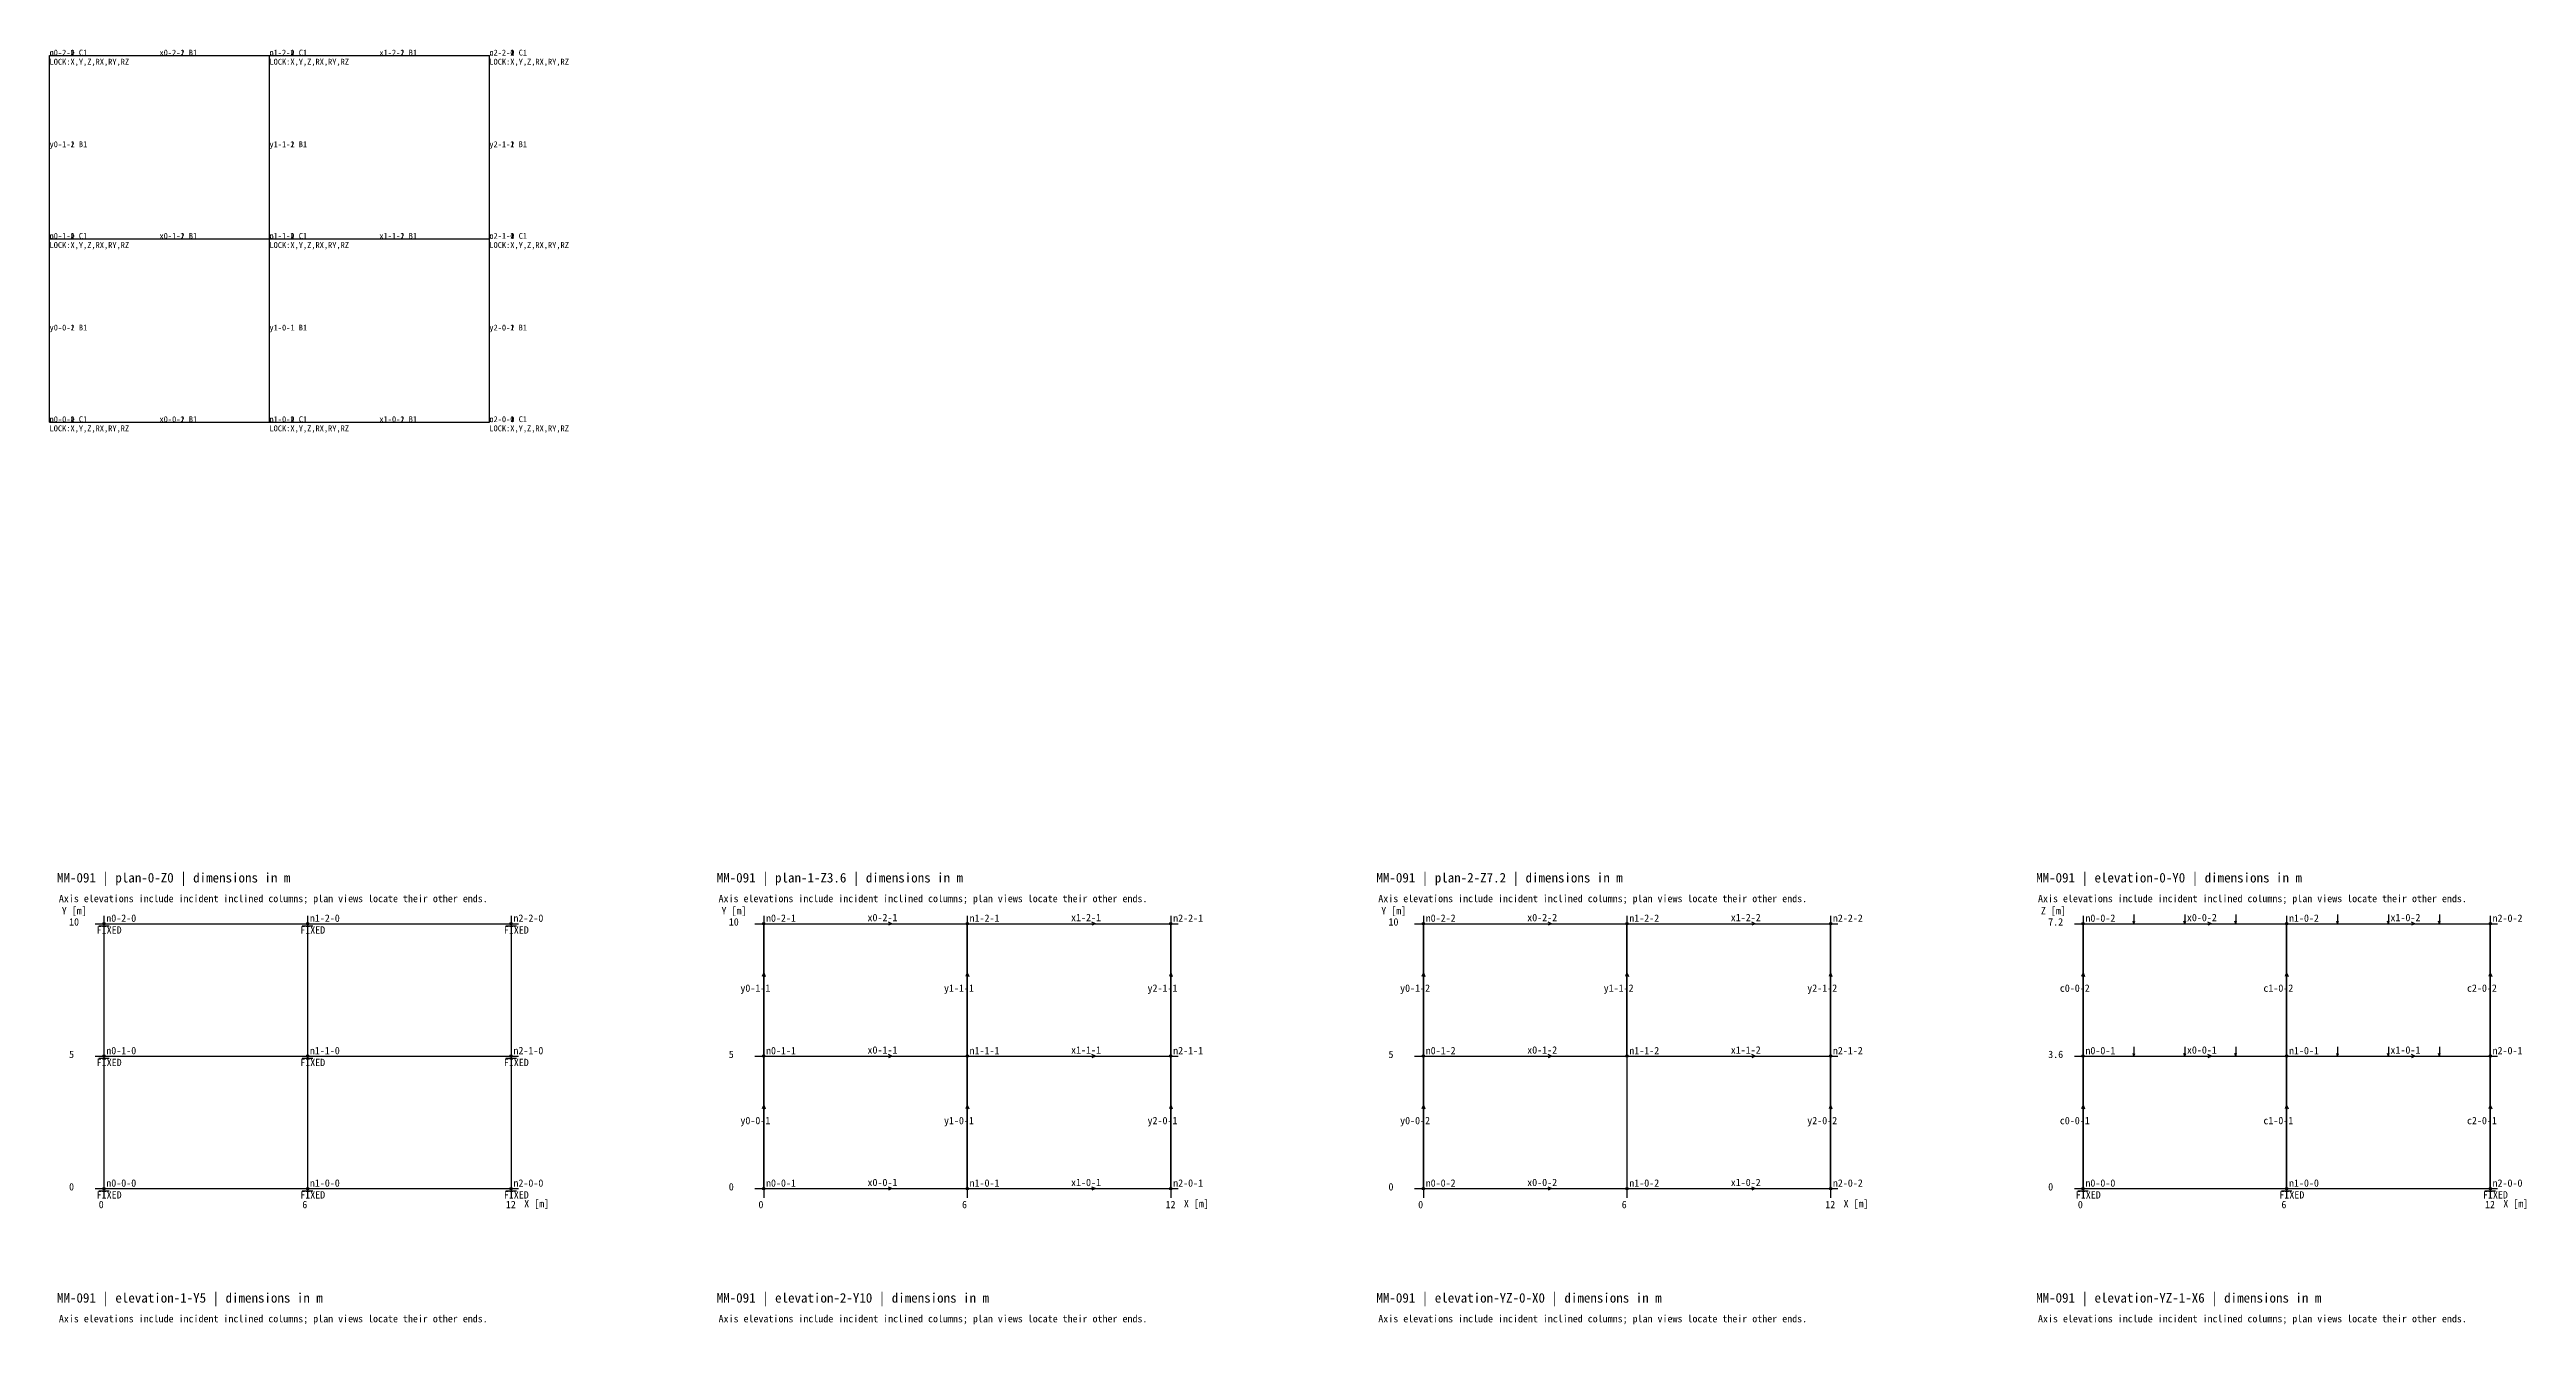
# Model space of a CAD drawing. Extents: x 0 to 67.6, y -63.4 to 10.2.
# Drawn here: x 0 to 67.6, y -24.6 to 10.2 of the extents above; entities that cross this region are included whole.
import ezdxf

# ---------------------------------------------------------------- set-up
doc = ezdxf.new("R2010")
doc.units = 0

msp = doc.modelspace()

# ---------------------------------------------------------------- linework, layer by layer
at = {"layer": 'A-CLEAN-SECTION'}
for p, q in [((1.4849, -13.46788), (1.4849, -21.16038)), ((7.03928, -13.46788), (7.03928, -21.16038)), ((12.59367, -13.46788), (12.59367, -21.16038)), ((19.4849, -13.46788), (19.4849, -21.16038)), ((25.03928, -13.46788), (25.03928, -21.16038)), ((30.59367, -13.46788), (30.59367, -21.16038)), ((37.4849, -13.46788), (37.4849, -21.16038)), ((43.03928, -13.46788), (43.03928, -21.16038)), ((48.59367, -13.46788), (48.59367, -21.16038)), ((55.4849, -13.46788), (55.4849, -21.16038)), ((56.87349, -13.42538), (56.87349, -13.68038)), ((58.2621, -13.42538), (58.2621, -13.68038)), ((59.65069, -13.42538), (59.65069, -13.68038)), ((61.03928, -13.46788), (61.03928, -21.16038)), ((62.42788, -13.42538), (62.42788, -13.68038)), ((63.81648, -13.42538), (63.81648, -13.68038)), ((65.20507, -13.42538), (65.20507, -13.68038)), ((66.59367, -13.46788), (66.59367, -21.16038)), ((1.24686, -13.68038), (12.79204, -13.68038)), ((1.34207, -13.73988), (1.62772, -13.73988)), ((6.89646, -13.73988), (7.18211, -13.73988)), ((12.45084, -13.73988), (12.73649, -13.73988)), ((19.24686, -13.68038), (30.79204, -13.68038)), ((19.4849, -17.29288), (19.4849, -13.68038)), ((19.4849, -13.68038), (25.03928, -13.68038)), ((22.98416, -13.68038), (22.88894, -13.63788)), ((22.98416, -13.68038), (22.88894, -13.72288)), ((25.03928, -17.29288), (25.03928, -13.68038)), ((25.03928, -13.68038), (30.59367, -13.68038)), ((28.53855, -13.68038), (28.44333, -13.63788)), ((28.53855, -13.68038), (28.44333, -13.72288)), ((30.59367, -17.29288), (30.59367, -13.68038)), ((37.24686, -13.68038), (48.79204, -13.68038)), ((37.4849, -17.29288), (37.4849, -13.68038)), ((37.4849, -13.68038), (43.03928, -13.68038)), ((40.98416, -13.68038), (40.88894, -13.63788)), ((40.98416, -13.68038), (40.88894, -13.72288)), ((43.03928, -17.29288), (43.03928, -13.68038)), ((43.03928, -13.68038), (48.59367, -13.68038)), ((46.53855, -13.68038), (46.44333, -13.63788)), ((46.53855, -13.68038), (46.44333, -13.72288)), ((48.59367, -17.29288), (48.59367, -13.68038)), ((55.24686, -13.68038), (66.79204, -13.68038)), ((55.4849, -17.29288), (55.4849, -13.68038)), ((55.4849, -13.68038), (61.03928, -13.68038)), ((56.87349, -13.68038), (56.84969, -13.61238)), ((56.87349, -13.68038), (56.8973, -13.61238)), ((58.2621, -13.68038), (58.23829, -13.61238)), ((58.2621, -13.68038), (58.2859, -13.61238)), ((58.98416, -13.68038), (58.88894, -13.63788)), ((58.98416, -13.68038), (58.88894, -13.72288)), ((59.65069, -13.68038), (59.62688, -13.61238)), ((59.65069, -13.68038), (59.67449, -13.61238)), ((61.03928, -17.29288), (61.03928, -13.68038)), ((61.03928, -13.68038), (66.59367, -13.68038)), ((62.42788, -13.68038), (62.40408, -13.61238)), ((62.42788, -13.68038), (62.45169, -13.61238)), ((63.81648, -13.68038), (63.79267, -13.61238)), ((63.81648, -13.68038), (63.84028, -13.61238)), ((64.53855, -13.68038), (64.44333, -13.63788)), ((64.53855, -13.68038), (64.44333, -13.72288)), ((65.20507, -13.68038), (65.18127, -13.61238)), ((65.20507, -13.68038), (65.22887, -13.61238)), ((66.59367, -17.29288), (66.59367, -13.68038)), ((19.4849, -15.017), (19.44522, -15.119)), ((19.4849, -15.017), (19.52458, -15.119)), ((25.03928, -15.017), (24.99961, -15.119)), ((25.03928, -15.017), (25.07896, -15.119)), ((30.59367, -15.017), (30.55399, -15.119)), ((30.59367, -15.017), (30.63335, -15.119)), ((37.4849, -15.017), (37.44522, -15.119)), ((37.4849, -15.017), (37.52458, -15.119)), ((43.03928, -15.017), (42.99961, -15.119)), ((43.03928, -15.017), (43.07896, -15.119)), ((48.59367, -15.017), (48.55399, -15.119)), ((48.59367, -15.017), (48.63335, -15.119)), ((55.4849, -15.017), (55.44522, -15.119)), ((55.4849, -15.017), (55.52458, -15.119)), ((61.03928, -15.017), (60.99961, -15.119)), ((61.03928, -15.017), (61.07896, -15.119)), ((66.59367, -15.017), (66.55399, -15.119)), ((66.59367, -15.017), (66.63335, -15.119)), ((1.24686, -17.29288), (12.79204, -17.29288)), ((1.34207, -17.35238), (1.62772, -17.35238)), ((6.89646, -17.35238), (7.18211, -17.35238)), ((12.45084, -17.35238), (12.73649, -17.35238)), ((19.24686, -17.29288), (30.79204, -17.29288)), ((19.4849, -20.90538), (19.4849, -17.29288)), ((19.4849, -17.29288), (25.03928, -17.29288)), ((22.98416, -17.29288), (22.88894, -17.25038)), ((22.98416, -17.29288), (22.88894, -17.33538)), ((25.03928, -20.90538), (25.03928, -17.29288)), ((25.03928, -17.29288), (30.59367, -17.29288)), ((28.53855, -17.29288), (28.44333, -17.25038)), ((28.53855, -17.29288), (28.44333, -17.33538)), ((30.59367, -20.90538), (30.59367, -17.29288)), ((37.24686, -17.29288), (48.79204, -17.29288)), ((37.4849, -20.90538), (37.4849, -17.29288)), ((37.4849, -17.29288), (43.03928, -17.29288)), ((40.98416, -17.29288), (40.88894, -17.25038)), ((40.98416, -17.29288), (40.88894, -17.33538)), ((43.03928, -17.29288), (48.59367, -17.29288)), ((46.53855, -17.29288), (46.44333, -17.25038)), ((46.53855, -17.29288), (46.44333, -17.33538)), ((48.59367, -20.90538), (48.59367, -17.29288)), ((55.24686, -17.29288), (66.79204, -17.29288)), ((55.4849, -20.90538), (55.4849, -17.29288)), ((55.4849, -17.29288), (61.03928, -17.29288)), ((56.87349, -17.29288), (56.84969, -17.22488)), ((56.87349, -17.03788), (56.87349, -17.29288)), ((56.87349, -17.29288), (56.8973, -17.22488)), ((58.2621, -17.29288), (58.23829, -17.22488)), ((58.2621, -17.03788), (58.2621, -17.29288)), ((58.2621, -17.29288), (58.2859, -17.22488)), ((58.98416, -17.29288), (58.88894, -17.25038)), ((58.98416, -17.29288), (58.88894, -17.33538)), ((59.65069, -17.29288), (59.62688, -17.22488)), ((59.65069, -17.03788), (59.65069, -17.29288)), ((59.65069, -17.29288), (59.67449, -17.22488)), ((61.03928, -20.90538), (61.03928, -17.29288)), ((61.03928, -17.29288), (66.59367, -17.29288)), ((62.42788, -17.29288), (62.40408, -17.22488)), ((62.42788, -17.03788), (62.42788, -17.29288)), ((62.42788, -17.29288), (62.45169, -17.22488)), ((63.81648, -17.29288), (63.79267, -17.22488)), ((63.81648, -17.03788), (63.81648, -17.29288)), ((63.81648, -17.29288), (63.84028, -17.22488)), ((64.53855, -17.29288), (64.44333, -17.25038)), ((64.53855, -17.29288), (64.44333, -17.33538)), ((65.20507, -17.29288), (65.18127, -17.22488)), ((65.20507, -17.03788), (65.20507, -17.29288)), ((65.20507, -17.29288), (65.22887, -17.22488)), ((66.59367, -20.90538), (66.59367, -17.29288)), ((19.4849, -18.6295), (19.44522, -18.7315)), ((19.4849, -18.6295), (19.52458, -18.7315)), ((25.03928, -18.6295), (24.99961, -18.7315)), ((25.03928, -18.6295), (25.07896, -18.7315)), ((30.59367, -18.6295), (30.55399, -18.7315)), ((30.59367, -18.6295), (30.63335, -18.7315)), ((37.4849, -18.6295), (37.44522, -18.7315)), ((37.4849, -18.6295), (37.52458, -18.7315)), ((48.59367, -18.6295), (48.55399, -18.7315)), ((48.59367, -18.6295), (48.63335, -18.7315)), ((55.4849, -18.6295), (55.44522, -18.7315)), ((55.4849, -18.6295), (55.52458, -18.7315)), ((61.03928, -18.6295), (60.99961, -18.7315)), ((61.03928, -18.6295), (61.07896, -18.7315)), ((66.59367, -18.6295), (66.55399, -18.7315)), ((66.59367, -18.6295), (66.63335, -18.7315)), ((1.24686, -20.90538), (12.79204, -20.90538)), ((19.24686, -20.90538), (30.79204, -20.90538)), ((19.4849, -20.90538), (25.03928, -20.90538)), ((22.98416, -20.90538), (22.88894, -20.86288)), ((22.98416, -20.90538), (22.88894, -20.94788)), ((25.03928, -20.90538), (30.59367, -20.90538)), ((28.53855, -20.90538), (28.44333, -20.86288)), ((28.53855, -20.90538), (28.44333, -20.94788)), ((37.24686, -20.90538), (48.79204, -20.90538)), ((37.4849, -20.90538), (43.03928, -20.90538)), ((40.98416, -20.90538), (40.88894, -20.86288)), ((40.98416, -20.90538), (40.88894, -20.94788)), ((43.03928, -20.90538), (48.59367, -20.90538)), ((46.53855, -20.90538), (46.44333, -20.86288)), ((46.53855, -20.90538), (46.44333, -20.94788)), ((55.24686, -20.90538), (66.79204, -20.90538)), ((1.34207, -20.96488), (1.62772, -20.96488)), ((6.89646, -20.96488), (7.18211, -20.96488)), ((12.45084, -20.96488), (12.73649, -20.96488)), ((55.34207, -20.96488), (55.62772, -20.96488)), ((60.89646, -20.96488), (61.18211, -20.96488)), ((66.45084, -20.96488), (66.73649, -20.96488))]:
    msp.add_line(p, q, dxfattribs=at)
for centre in [(1.4849, -13.68038), (7.03928, -13.68038), (12.59367, -13.68038), (19.4849, -13.68038), (25.03928, -13.68038), (30.59367, -13.68038), (37.4849, -13.68038), (43.03928, -13.68038), (48.59367, -13.68038), (55.4849, -13.68038), (61.03928, -13.68038), (66.59367, -13.68038), (1.4849, -17.29288), (7.03928, -17.29288), (12.59367, -17.29288), (19.4849, -17.29288), (25.03928, -17.29288), (30.59367, -17.29288), (37.4849, -17.29288), (43.03928, -17.29288), (48.59367, -17.29288), (55.4849, -17.29288), (61.03928, -17.29288), (66.59367, -17.29288), (1.4849, -20.90538), (7.03928, -20.90538), (12.59367, -20.90538), (19.4849, -20.90538), (25.03928, -20.90538), (30.59367, -20.90538), (37.4849, -20.90538), (43.03928, -20.90538), (48.59367, -20.90538), (55.4849, -20.90538), (61.03928, -20.90538), (66.59367, -20.90538)]:
    msp.add_circle(centre, 0.03174, dxfattribs=at)
at = {"layer": 'S-BEAM'}
for p, q in [((0, 5, 3.6), (0, 10, 3.6)), ((0, 10, 3.6), (6, 10, 3.6)), ((0, 5, 7.2), (0, 10, 7.2)), ((0, 10, 7.2), (6, 10, 7.2)), ((6, 5, 3.6), (6, 10, 3.6)), ((6, 10, 3.6), (12, 10, 3.6)), ((6, 5, 7.2), (6, 10, 7.2)), ((6, 10, 7.2), (12, 10, 7.2)), ((12, 5, 3.6), (12, 10, 3.6)), ((12, 5, 7.2), (12, 10, 7.2)), ((0, 0, 3.6), (0, 5, 3.6)), ((0, 5, 3.6), (6, 5, 3.6)), ((0, 0, 7.2), (0, 5, 7.2)), ((0, 5, 7.2), (6, 5, 7.2)), ((6, 0, 3.6), (6, 5, 3.6)), ((6, 5, 3.6), (12, 5, 3.6)), ((6, 5, 7.2), (12, 5, 7.2)), ((12, 0, 3.6), (12, 5, 3.6)), ((12, 0, 7.2), (12, 5, 7.2)), ((0, 0, 3.6), (6, 0, 3.6)), ((0, 0, 7.2), (6, 0, 7.2)), ((6, 0, 3.6), (12, 0, 3.6)), ((6, 0, 7.2), (12, 0, 7.2))]:
    msp.add_line(p, q, dxfattribs=at)
at = {"layer": 'S-COLUMN'}
for p, q in [((0, 10), (0, 10, 3.6)), ((0, 10, 3.6), (0, 10, 7.2)), ((6, 10), (6, 10, 3.6)), ((6, 10, 3.6), (6, 10, 7.2)), ((12, 10), (12, 10, 3.6)), ((12, 10, 3.6), (12, 10, 7.2)), ((0, 5), (0, 5, 3.6)), ((0, 5, 3.6), (0, 5, 7.2)), ((6, 5), (6, 5, 3.6)), ((6, 5, 3.6), (6, 5, 7.2)), ((12, 5), (12, 5, 3.6)), ((12, 5, 3.6), (12, 5, 7.2)), ((0, 0), (0, 0, 3.6)), ((0, 0, 3.6), (0, 0, 7.2)), ((6, 0), (6, 0, 3.6)), ((6, 0, 3.6), (6, 0, 7.2)), ((12, 0), (12, 0, 3.6)), ((12, 0, 3.6), (12, 0, 7.2))]:
    msp.add_line(p, q, dxfattribs=at)

# ---------------------------------------------------------------- texts
at = {"layer": 'A-CLEAN-SECTION'}
for s, height, p in [('MM-091 | plan-0-Z0 | dimensions in m', 0.26, (0.204, -12.556)), ('MM-091 | plan-1-Z3.6 | dimensions in m', 0.26, (18.204, -12.556)), ('MM-091 | plan-2-Z7.2 | dimensions in m', 0.26, (36.204, -12.556)), ('MM-091 | elevation-0-Y0 | dimensions in m', 0.26, (54.204, -12.556)), ('Axis elevations include incident inclined columns; plan views locate their other ends.', 0.2, (0.255, -13.09388)), ('Y [m]', 0.2, (0.33435, -13.42538)), ('n0-2-0', 0.2, (1.54838, -13.62938)), ('n1-2-0', 0.2, (7.10276, -13.62938)), ('n2-2-0', 0.2, (12.65715, -13.62938)), ('Axis elevations include incident inclined columns; plan views locate their other ends.', 0.2, (18.255, -13.09388)), ('Y [m]', 0.2, (18.33435, -13.42538)), ('n0-2-1', 0.2, (19.54838, -13.62938)), ('x0-2-1', 0.2, (22.31763, -13.61238)), ('n1-2-1', 0.2, (25.10276, -13.62938)), ('x1-2-1', 0.2, (27.87202, -13.61238)), ('n2-2-1', 0.2, (30.65715, -13.62938)), ('Axis elevations include incident inclined columns; plan views locate their other ends.', 0.2, (36.255, -13.09388)), ('Y [m]', 0.2, (36.33435, -13.42538)), ('n0-2-2', 0.2, (37.54838, -13.62938)), ('x0-2-2', 0.2, (40.31763, -13.61238)), ('n1-2-2', 0.2, (43.10276, -13.62938)), ('x1-2-2', 0.2, (45.87202, -13.61238)), ('n2-2-2', 0.2, (48.65715, -13.62938)), ('Axis elevations include incident inclined columns; plan views locate their other ends.', 0.2, (54.255, -13.09388)), ('Z [m]', 0.2, (54.33435, -13.42538)), ('n0-0-2', 0.2, (55.54838, -13.62938)), ('x0-0-2', 0.2, (58.31763, -13.61238)), ('n1-0-2', 0.2, (61.10276, -13.62938)), ('x1-0-2', 0.2, (63.87202, -13.61238)), ('n2-0-2', 0.2, (66.65715, -13.62938)), ('10', 0.2, (0.53272, -13.73138)), ('FIXED', 0.2, (1.28653, -13.95238)), ('FIXED', 0.2, (6.84091, -13.95238)), ('FIXED', 0.2, (12.39529, -13.95238)), ('10', 0.2, (18.53272, -13.73138)), ('10', 0.2, (36.53272, -13.73138)), ('7.2', 0.2, (54.53272, -13.73138)), ('y0-1-1', 0.2, (18.85011, -15.53763)), ('y1-1-1', 0.2, (24.4045, -15.53763)), ('y2-1-1', 0.2, (29.95888, -15.53763)), ('y0-1-2', 0.2, (36.85011, -15.53763)), ('y1-1-2', 0.2, (42.4045, -15.53763)), ('y2-1-2', 0.2, (47.95888, -15.53763)), ('c0-0-2', 0.2, (54.85011, -15.53763)), ('c1-0-2', 0.2, (60.4045, -15.53763)), ('c2-0-2', 0.2, (65.95888, -15.53763)), ('5', 0.2, (0.53272, -17.34388)), ('FIXED', 0.2, (1.28653, -17.56488)), ('n0-1-0', 0.2, (1.54838, -17.24188)), ('FIXED', 0.2, (6.84091, -17.56488)), ('n1-1-0', 0.2, (7.10276, -17.24188)), ('FIXED', 0.2, (12.39529, -17.56488)), ('n2-1-0', 0.2, (12.65715, -17.24188)), ('5', 0.2, (18.53272, -17.34388)), ('n0-1-1', 0.2, (19.54838, -17.24188)), ('x0-1-1', 0.2, (22.31763, -17.22488)), ('n1-1-1', 0.2, (25.10276, -17.24188)), ('x1-1-1', 0.2, (27.87202, -17.22488)), ('n2-1-1', 0.2, (30.65715, -17.24188)), ('5', 0.2, (36.53272, -17.34388)), ('n0-1-2', 0.2, (37.54838, -17.24188)), ('x0-1-2', 0.2, (40.31763, -17.22488)), ('n1-1-2', 0.2, (43.10276, -17.24188)), ('x1-1-2', 0.2, (45.87202, -17.22488)), ('n2-1-2', 0.2, (48.65715, -17.24188)), ('3.6', 0.2, (54.53272, -17.34388)), ('n0-0-1', 0.2, (55.54838, -17.24188)), ('x0-0-1', 0.2, (58.31763, -17.22488)), ('n1-0-1', 0.2, (61.10276, -17.24188)), ('x1-0-1', 0.2, (63.87202, -17.22488)), ('n2-0-1', 0.2, (66.65715, -17.24188)), ('y0-0-1', 0.2, (18.85011, -19.15013)), ('y1-0-1', 0.2, (24.4045, -19.15013)), ('y2-0-1', 0.2, (29.95888, -19.15013)), ('y0-0-2', 0.2, (36.85011, -19.15013)), ('y2-0-2', 0.2, (47.95888, -19.15013)), ('c0-0-1', 0.2, (54.85011, -19.15013)), ('c1-0-1', 0.2, (60.4045, -19.15013)), ('c2-0-1', 0.2, (65.95888, -19.15013)), ('0', 0.2, (0.53272, -20.95638)), ('n0-0-0', 0.2, (1.54838, -20.85438)), ('n1-0-0', 0.2, (7.10276, -20.85438)), ('n2-0-0', 0.2, (12.65715, -20.85438)), ('0', 0.2, (18.53272, -20.95638)), ('n0-0-1', 0.2, (19.54838, -20.85438)), ('x0-0-1', 0.2, (22.31763, -20.83738)), ('n1-0-1', 0.2, (25.10276, -20.85438)), ('x1-0-1', 0.2, (27.87202, -20.83738)), ('n2-0-1', 0.2, (30.65715, -20.85438)), ('0', 0.2, (36.53272, -20.95638)), ('n0-0-2', 0.2, (37.54838, -20.85438)), ('x0-0-2', 0.2, (40.31763, -20.83738)), ('n1-0-2', 0.2, (43.10276, -20.85438)), ('x1-0-2', 0.2, (45.87202, -20.83738)), ('n2-0-2', 0.2, (48.65715, -20.85438)), ('0', 0.2, (54.53272, -20.95638)), ('n0-0-0', 0.2, (55.54838, -20.85438)), ('n1-0-0', 0.2, (61.10276, -20.85438)), ('n2-0-0', 0.2, (66.65715, -20.85438)), ('FIXED', 0.2, (1.28653, -21.17738)), ('0', 0.2, (1.34207, -21.44088)), ('FIXED', 0.2, (6.84091, -21.17738)), ('6', 0.2, (6.89646, -21.44088)), ('FIXED', 0.2, (12.39529, -21.17738)), ('12', 0.2, (12.45084, -21.44088)), ('X [m]', 0.2, (12.95074, -21.41538)), ('0', 0.2, (19.34207, -21.44088)), ('6', 0.2, (24.89646, -21.44088)), ('12', 0.2, (30.45084, -21.44088)), ('X [m]', 0.2, (30.95074, -21.41538)), ('0', 0.2, (37.34207, -21.44088)), ('6', 0.2, (42.89646, -21.44088)), ('12', 0.2, (48.45084, -21.44088)), ('X [m]', 0.2, (48.95074, -21.41538)), ('FIXED', 0.2, (55.28653, -21.17738)), ('0', 0.2, (55.34207, -21.44088)), ('FIXED', 0.2, (60.84091, -21.17738)), ('6', 0.2, (60.89646, -21.44088)), ('FIXED', 0.2, (66.39529, -21.17738)), ('12', 0.2, (66.45084, -21.44088)), ('X [m]', 0.2, (66.95074, -21.41538)), ('MM-091 | elevation-1-Y5 | dimensions in m', 0.26, (0.204, -24.016)), ('MM-091 | elevation-2-Y10 | dimensions in m', 0.26, (18.204, -24.016)), ('MM-091 | elevation-YZ-0-X0 | dimensions in m', 0.26, (36.204, -24.016)), ('MM-091 | elevation-YZ-1-X6 | dimensions in m', 0.26, (54.204, -24.016)), ('Axis elevations include incident inclined columns; plan views locate their other ends.', 0.2, (0.255, -24.55388)), ('Axis elevations include incident inclined columns; plan views locate their other ends.', 0.2, (18.255, -24.55388)), ('Axis elevations include incident inclined columns; plan views locate their other ends.', 0.2, (36.255, -24.55388)), ('Axis elevations include incident inclined columns; plan views locate their other ends.', 0.2, (54.255, -24.55388))]:
    msp.add_text(s, height=height, dxfattribs=at).set_placement(p)
at = {"layer": 'ANNOTATION'}
for s, p in [('c0-2-1 C1', (0, 10, 1.8)), ('c0-2-2 C1', (0, 10, 5.4)), ('x0-2-1 B1', (3, 10, 3.6)), ('x0-2-2 B1', (3, 10, 7.2)), ('c1-2-1 C1', (6, 10, 1.8)), ('c1-2-2 C1', (6, 10, 5.4)), ('x1-2-1 B1', (9, 10, 3.6)), ('x1-2-2 B1', (9, 10, 7.2)), ('c2-2-1 C1', (12, 10, 1.8)), ('c2-2-2 C1', (12, 10, 5.4)), ('y0-1-1 B1', (0, 7.5, 3.6)), ('y0-1-2 B1', (0, 7.5, 7.2)), ('y1-1-1 B1', (6, 7.5, 3.6)), ('y1-1-2 B1', (6, 7.5, 7.2)), ('y2-1-1 B1', (12, 7.5, 3.6)), ('y2-1-2 B1', (12, 7.5, 7.2)), ('c0-1-1 C1', (0, 5, 1.8)), ('c0-1-2 C1', (0, 5, 5.4)), ('x0-1-1 B1', (3, 5, 3.6)), ('x0-1-2 B1', (3, 5, 7.2)), ('c1-1-1 C1', (6, 5, 1.8)), ('c1-1-2 C1', (6, 5, 5.4)), ('x1-1-1 B1', (9, 5, 3.6)), ('x1-1-2 B1', (9, 5, 7.2)), ('c2-1-1 C1', (12, 5, 1.8)), ('c2-1-2 C1', (12, 5, 5.4)), ('y0-0-1 B1', (0, 2.5, 3.6)), ('y0-0-2 B1', (0, 2.5, 7.2)), ('y1-0-1 B1', (6, 2.5, 3.6)), ('y2-0-1 B1', (12, 2.5, 3.6)), ('y2-0-2 B1', (12, 2.5, 7.2)), ('c0-0-1 C1', (0, 0, 1.8)), ('c0-0-2 C1', (0, 0, 5.4)), ('x0-0-1 B1', (3, 0, 3.6)), ('x0-0-2 B1', (3, 0, 7.2)), ('c1-0-1 C1', (6, 0, 1.8)), ('c1-0-2 C1', (6, 0, 5.4)), ('x1-0-1 B1', (9, 0, 3.6)), ('x1-0-2 B1', (9, 0, 7.2)), ('c2-0-1 C1', (12, 0, 1.8)), ('c2-0-2 C1', (12, 0, 5.4))]:
    msp.add_text(s, height=0.16, dxfattribs=at).set_placement(p)
at = {"layer": 'NODE'}
for s, p in [('n0-2-0', (0, 10)), ('n0-2-1', (0, 10, 3.6)), ('n0-2-2', (0, 10, 7.2)), ('n1-2-0', (6, 10)), ('n1-2-1', (6, 10, 3.6)), ('n1-2-2', (6, 10, 7.2)), ('n2-2-0', (12, 10)), ('n2-2-1', (12, 10, 3.6)), ('n2-2-2', (12, 10, 7.2)), ('n0-1-2', (0, 5, 7.2)), ('n0-1-0', (0, 5)), ('n0-1-1', (0, 5, 3.6)), ('n1-1-2', (6, 5, 7.2)), ('n1-1-0', (6, 5)), ('n1-1-1', (6, 5, 3.6)), ('n2-1-0', (12, 5)), ('n2-1-1', (12, 5, 3.6)), ('n2-1-2', (12, 5, 7.2)), ('n0-0-2', (0, 0, 7.2)), ('n0-0-0', (0, 0)), ('n0-0-1', (0, 0, 3.6)), ('n1-0-2', (6, 0, 7.2)), ('n1-0-0', (6, 0)), ('n1-0-1', (6, 0, 3.6)), ('n2-0-0', (12, 0)), ('n2-0-1', (12, 0, 3.6)), ('n2-0-2', (12, 0, 7.2))]:
    msp.add_text(s, height=0.16, dxfattribs=at).set_placement(p)
at = {"layer": 'SUPPORT'}
for p in [(0, 9.75), (6, 9.75), (12, 9.75), (0, 4.75), (6, 4.75), (12, 4.75), (0, -0.25), (6, -0.25), (12, -0.25)]:
    msp.add_text('LOCK:X,Y,Z,RX,RY,RZ', height=0.16, dxfattribs=at).set_placement(p)

doc.saveas('drawing.dxf')
